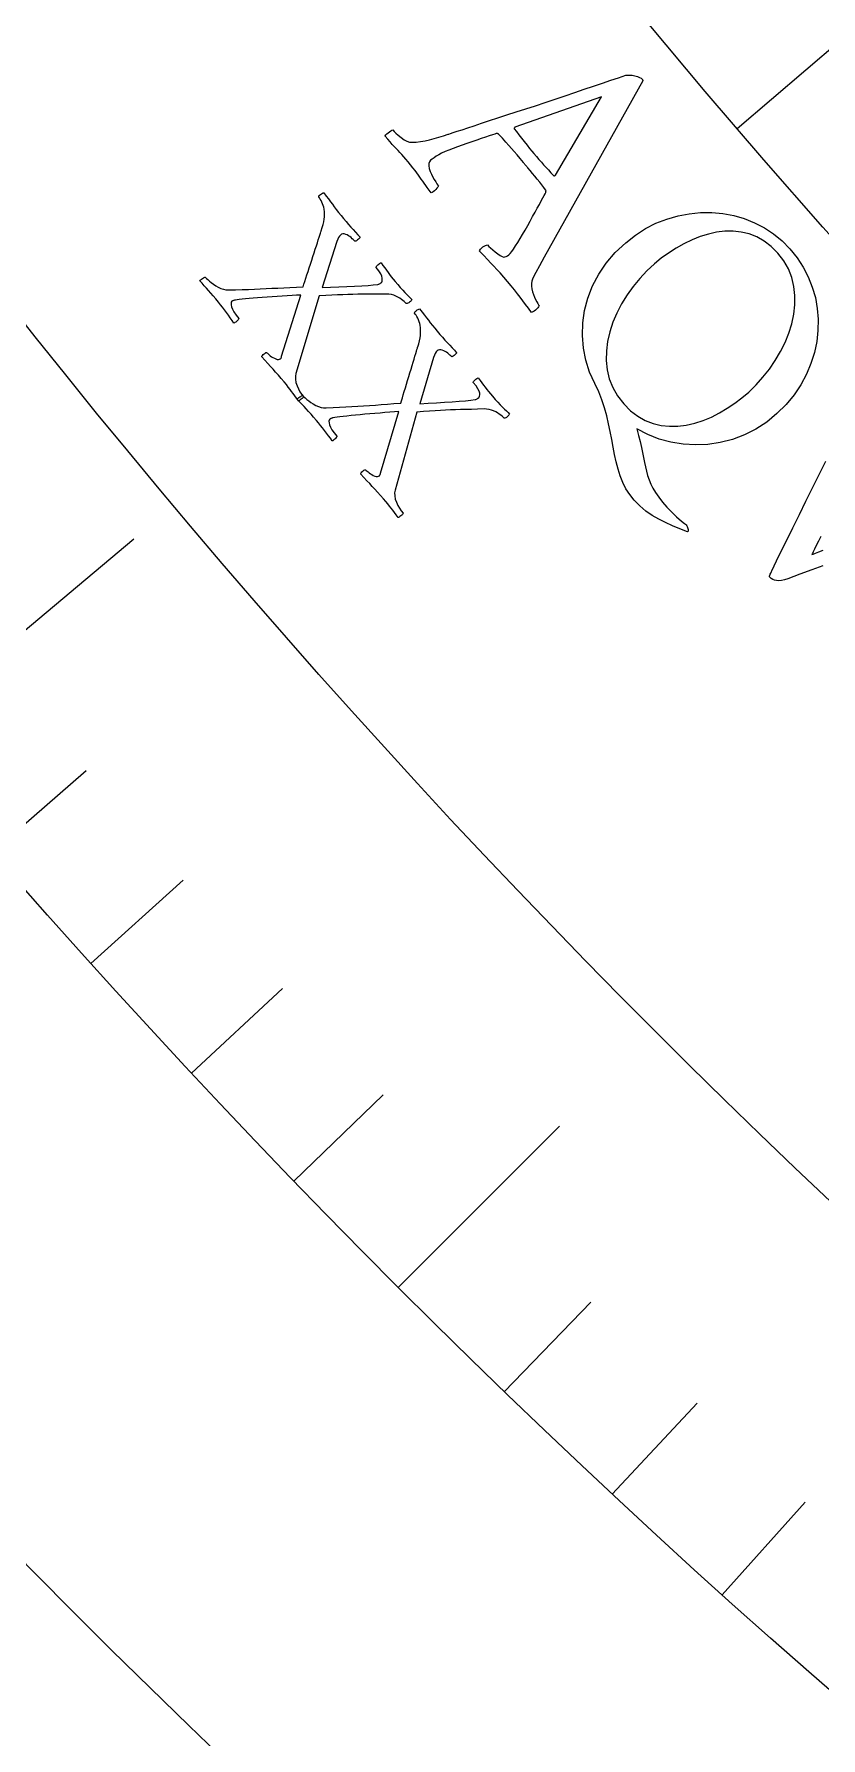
# Model space of a CAD drawing. Header units: millimetres. Extents: x -93 to 93, y -93 to 104.
# Drawn here: x -62.77 to -55.04, y -63.62 to -46.89 of the extents above; entities that cross this region are included whole.
import ezdxf

# ---------------------------------------------------------------- set-up
doc = ezdxf.new("R2010")
doc.units = ezdxf.units.MM
for name, color, linetype in [('CUT_OUTER', 1, 'Continuous'), ('ENGRAVE', 7, 'Continuous'), ('ENGRAVE_FINE', 8, 'Continuous'), ('TEXT', 5, 'Continuous')]:
    doc.layers.add(name, color=color, linetype=linetype)

msp = doc.modelspace()

# ---------------------------------------------------------------- linework, layer by layer
at = {"layer": 'CUT_OUTER'}
msp.add_arc((-0.0002, -0.0002), 92.4998, 179.658282, 0.243527, dxfattribs=at)
at = {"layer": 'ENGRAVE'}
for points in [[(-64.1275, -53.8094), (-61.7891, -51.8472)], [(-59.1937, -59.1937), (-57.6108, -57.6108)]]:
    msp.add_lwpolyline(points, dxfattribs=at)
for radius in [90.65, 90.65, 88.2219, 83.7125, 83.7125, 80.1513, 73.5375, 73.5375, 69.6525, 62.4375, 62.4375]:
    msp.add_circle((0, 0), radius, dxfattribs=at)
at = {"layer": 'ENGRAVE_FINE'}
for points in [[(-55.8664, -47.8196), (-54.8545, -46.9534)], [(-63.1786, -54.9203), (-62.2571, -54.1193)], [(-62.2105, -56.0146), (-61.3031, -55.1976)], [(-61.2234, -57.0918), (-60.3305, -56.2591)], [(-60.2177, -58.1516), (-59.3394, -57.3034)], [(-58.1516, -60.2177), (-57.3034, -59.3394)], [(-57.0918, -61.2234), (-56.2591, -60.3305)], [(-56.0146, -62.2105), (-55.1976, -61.3031)]]:
    msp.add_lwpolyline(points, dxfattribs=at)
at = {"layer": 'TEXT'}
for points in [[(-58.7032, -47.8748), (-58.6977, -47.873), (-58.6811, -47.8676), (-58.6533, -47.8586), (-58.6145, -47.846), (-58.5662, -47.8302), (-58.5101, -47.8117), (-58.4461, -47.7906), (-58.3744, -47.7666), (-58.2965, -47.7408), (-58.2141, -47.7137), (-58.1272, -47.6855), (-58.0358, -47.656), (-57.9416, -47.6255), (-57.8463, -47.5943), (-57.7499, -47.5624), (-57.6523, -47.5296), (-57.5552, -47.4969), (-57.4601, -47.4648), (-57.367, -47.4334), (-57.2759, -47.4027), (-57.1885, -47.3732), (-57.1065, -47.3456), (-57.0299, -47.3198), (-56.9586, -47.2959), (-56.9416, -47.2934), (-56.9212, -47.2936), (-56.8976, -47.2964), (-56.8706, -47.3018), (-56.8445, -47.3088), (-56.8237, -47.3165), (-56.8081, -47.3248), (-56.7977, -47.3338), (-56.7958, -47.3363), (-56.7944, -47.3384), (-56.7937, -47.3402), (-56.7935, -47.3416), (-56.7935, -47.3432), (-56.7933, -47.3454), (-56.7928, -47.3482), (-56.792, -47.3517), (-57.7593, -49.0809), (-57.8063, -49.1667), (-57.8411, -49.2312), (-57.8639, -49.2743), (-57.8746, -49.296), (-57.8818, -49.3167), (-57.8852, -49.3397), (-57.8848, -49.3651), (-57.8807, -49.3928), (-57.8739, -49.4211), (-57.8656, -49.4481), (-57.8557, -49.4738), (-57.8444, -49.4982), (-57.8332, -49.5197), (-57.8238, -49.5365), (-57.8164, -49.5488), (-57.8108, -49.5566), (-57.8145, -49.5677), (-57.8215, -49.5788), (-57.8319, -49.5897), (-57.8456, -49.6005), (-57.8594, -49.6101), (-57.8705, -49.6172), (-57.8786, -49.6218), (-57.8839, -49.624), (-57.9142, -49.5833), (-57.9429, -49.5448), (-57.97, -49.5085), (-57.9955, -49.4743), (-58.0218, -49.44), (-58.0511, -49.4029), (-58.0836, -49.3632), (-58.1191, -49.3209), (-58.1571, -49.2766), (-58.1922, -49.2367), (-58.2245, -49.2011), (-58.2539, -49.1698), (-58.2837, -49.1389), (-58.3169, -49.1041), (-58.3536, -49.0655), (-58.3938, -49.023), (-58.3913, -49.0129), (-58.3854, -49.0026), (-58.3763, -48.9921), (-58.3637, -48.9815), (-58.3501, -48.9722), (-58.3375, -48.9658), (-58.3259, -48.9624), (-58.3153, -48.9618), (-58.3029, -48.9754), (-58.2865, -48.9913), (-58.2659, -49.0097), (-58.2413, -49.0305), (-58.216, -49.0501), (-58.1933, -49.0648), (-58.1731, -49.0748), (-58.1556, -49.0799), (-58.1451, -49.0792), (-58.1338, -49.0755), (-58.1215, -49.0686), (-58.1084, -49.0587), (-58.095, -49.0455), (-58.0793, -49.0265), (-58.0611, -49.0017), (-58.0406, -48.9711), (-58.0185, -48.9363), (-57.9955, -48.8987), (-57.9716, -48.8583), (-57.9469, -48.8152), (-57.9219, -48.7709), (-57.8975, -48.7271), (-57.8735, -48.6837), (-57.85, -48.6407), (-57.8278, -48.5999), (-57.8077, -48.5628), (-57.7896, -48.5295), (-57.7735, -48.5), (-57.7603, -48.4758), (-57.7509, -48.4585), (-57.7453, -48.4481), (-57.7434, -48.4447), (-57.7434, -48.444), (-57.7432, -48.4422), (-57.7429, -48.439), (-57.7425, -48.4347), (-57.7424, -48.43), (-57.743, -48.4258), (-57.7443, -48.4223), (-57.7462, -48.4193), (-57.7631, -48.3967), (-57.7822, -48.3721), (-57.8037, -48.3454), (-57.8276, -48.3165), (-57.8521, -48.2871), (-57.8758, -48.2588), (-57.8986, -48.2314), (-57.9205, -48.205), (-57.9262, -48.1982), (-57.9318, -48.1914), (-57.9375, -48.1846), (-57.9432, -48.1778), (-57.9487, -48.1712), (-57.9539, -48.1649), (-57.9589, -48.1589), (-57.9635, -48.1533), (-57.9963, -48.114), (-58.0266, -48.078), (-58.0546, -48.0451), (-58.0801, -48.0154), (-58.1064, -47.9855), (-58.1366, -47.9519), (-58.1707, -47.9145), (-58.2086, -47.8735), (-58.2101, -47.8722), (-58.2125, -47.871), (-58.2156, -47.8698), (-58.2195, -47.8687), (-58.2232, -47.8678), (-58.2259, -47.8671), (-58.2276, -47.8667), (-58.2281, -47.8666), (-58.2326, -47.8681), (-58.246, -47.8728), (-58.2684, -47.8804), (-58.2998, -47.8912), (-58.3374, -47.904), (-58.3784, -47.9178), (-58.4229, -47.9328), (-58.4707, -47.9488), (-58.5194, -47.9653), (-58.5661, -47.9816), (-58.6109, -47.9977), (-58.6539, -48.0138), (-58.6961, -48.0295), (-58.7337, -48.0452), (-58.7668, -48.0608), (-58.7953, -48.0765), (-58.8199, -48.0916), (-58.8414, -48.1056), (-58.8598, -48.1185), (-58.8751, -48.1303), (-58.8873, -48.1447), (-58.8935, -48.1632), (-58.8938, -48.1858), (-58.8882, -48.2125), (-58.8786, -48.2408), (-58.8672, -48.2682), (-58.854, -48.2946), (-58.8389, -48.3201), (-58.8244, -48.3427), (-58.8127, -48.3605), (-58.8038, -48.3733), (-58.7978, -48.3813), (-58.7999, -48.3873), (-58.8052, -48.3954), (-58.8136, -48.4056), (-58.8253, -48.4178), (-58.838, -48.4297), (-58.8497, -48.4391), (-58.8604, -48.4458), (-58.8701, -48.45), (-58.8895, -48.4235), (-58.9074, -48.399), (-58.9237, -48.3763), (-58.9385, -48.3555), (-58.9525, -48.3357), (-58.9664, -48.3159), (-58.9804, -48.2961), (-58.9943, -48.2762), (-59.0096, -48.2551), (-59.0277, -48.2312), (-59.0484, -48.2047), (-59.072, -48.1755), (-59.0961, -48.1463), (-59.1185, -48.1199), (-59.1393, -48.0961), (-59.1584, -48.075), (-59.1767, -48.0553), (-59.195, -48.0355), (-59.2133, -48.0158), (-59.2316, -47.996), (-59.251, -47.9749), (-59.2727, -47.9509), (-59.2966, -47.9242), (-59.3227, -47.8947), (-59.3205, -47.8888), (-59.3147, -47.8813), (-59.3055, -47.8721), (-59.2927, -47.8612), (-59.2789, -47.8506), (-59.2664, -47.8422), (-59.2552, -47.8361), (-59.2454, -47.8322), (-59.2327, -47.8463), (-59.215, -47.8634), (-59.1922, -47.8837), (-59.1644, -47.907), (-59.135, -47.9286), (-59.1079, -47.9435), (-59.083, -47.9519), (-59.0602, -47.9537), (-59.017, -47.9519), (-58.9735, -47.9471), (-58.9297, -47.9396), (-58.8857, -47.9292), (-58.8411, -47.9169), (-58.7959, -47.9038), (-58.7499, -47.8897), (-58.7032, -47.8748)], [(-57.1978, -47.5081), (-58.0483, -47.8057), (-58.0486, -47.8061), (-58.0494, -47.8072), (-58.0507, -47.809), (-58.0526, -47.8116), (-58.0544, -47.8143), (-58.0554, -47.8167), (-58.0555, -47.8186), (-58.0548, -47.8202), (-58.0336, -47.8484), (-58.0102, -47.8791), (-57.9845, -47.9121), (-57.9565, -47.9476), (-57.9287, -47.9824), (-57.9037, -48.0134), (-57.8815, -48.0408), (-57.862, -48.0644), (-57.8365, -48.0947), (-57.8119, -48.1232), (-57.7882, -48.1499), (-57.7654, -48.1748), (-57.7426, -48.1994), (-57.7188, -48.2251), (-57.694, -48.252), (-57.6682, -48.2801), (-57.6657, -48.2822), (-57.6628, -48.2831), (-57.6595, -48.2827), (-57.6557, -48.2812), (-57.6523, -48.2793), (-57.6498, -48.2779), (-57.6483, -48.2771), (-57.6478, -48.2768)], [(-59.7543, -48.6722), (-59.7289, -48.703), (-59.7042, -48.7323), (-59.6803, -48.7599), (-59.6571, -48.7859), (-59.6343, -48.8111), (-59.6119, -48.8361), (-59.5897, -48.861), (-59.5679, -48.8857), (-59.5711, -48.8909), (-59.5764, -48.8971), (-59.5838, -48.9043), (-59.5934, -48.9126), (-59.6031, -48.9198), (-59.6108, -48.9239), (-59.6166, -48.925), (-59.6205, -48.923), (-59.6264, -48.9164), (-59.6342, -48.9086), (-59.6437, -48.8998), (-59.6551, -48.8898), (-59.6677, -48.88), (-59.6808, -48.8712), (-59.6944, -48.8637), (-59.7085, -48.8573), (-59.7225, -48.8534), (-59.7359, -48.8533), (-59.7485, -48.857), (-59.7604, -48.8646), (-59.7699, -48.8745), (-59.7788, -48.8884), (-59.7871, -48.9062), (-59.7947, -48.9279), (-59.9404, -49.3805), (-59.8572, -49.3764), (-59.7764, -49.3725), (-59.6979, -49.369), (-59.6217, -49.3658), (-59.5512, -49.3625), (-59.4898, -49.3584), (-59.4375, -49.3538), (-59.3943, -49.3485), (-59.3879, -49.3472), (-59.382, -49.3453), (-59.3765, -49.3429), (-59.3715, -49.34), (-59.3672, -49.337), (-59.3639, -49.3347), (-59.3616, -49.3331), (-59.3602, -49.332), (-59.3549, -49.3254), (-59.3513, -49.3158), (-59.3495, -49.3032), (-59.3493, -49.2876), (-59.3537, -49.2682), (-59.3653, -49.2441), (-59.3841, -49.2153), (-59.4102, -49.1818), (-59.4101, -49.1778), (-59.4072, -49.1724), (-59.4015, -49.1656), (-59.3931, -49.1574), (-59.3838, -49.1494), (-59.3754, -49.1431), (-59.3681, -49.1386), (-59.3617, -49.1358), (-59.3431, -49.1619), (-59.3255, -49.1864), (-59.3089, -49.2094), (-59.2934, -49.2308), (-59.2779, -49.2519), (-59.2612, -49.2737), (-59.2433, -49.2961), (-59.2243, -49.3193), (-59.1976, -49.3509), (-59.1727, -49.3795), (-59.1494, -49.4051), (-59.1279, -49.4278), (-59.1081, -49.448), (-59.0902, -49.4665), (-59.0742, -49.4832), (-59.06, -49.4981), (-59.0629, -49.5031), (-59.0673, -49.509), (-59.0734, -49.5157), (-59.081, -49.5231), (-59.0894, -49.5298), (-59.0977, -49.5345), (-59.1059, -49.537), (-59.114, -49.5374), (-59.1182, -49.5329), (-59.1251, -49.5264), (-59.1346, -49.5178), (-59.1468, -49.5072), (-59.1612, -49.4958), (-59.1775, -49.4848), (-59.1957, -49.4743), (-59.2157, -49.4642), (-59.2373, -49.4555), (-59.2601, -49.4491), (-59.2841, -49.4451), (-59.3094, -49.4433), (-59.3738, -49.4441), (-59.4339, -49.4446), (-59.4896, -49.445), (-59.541, -49.4452), (-59.5901, -49.4456), (-59.6392, -49.4465), (-59.6883, -49.4478), (-59.7373, -49.4496), (-59.7885, -49.4519), (-59.8443, -49.4545), (-59.9046, -49.4575), (-59.9695, -49.4608), (-60.1973, -50.2226), (-60.2028, -50.251), (-60.2028, -50.2805), (-60.1974, -50.3111), (-60.1866, -50.3429), (-60.1725, -50.3738), (-60.1574, -50.4019), (-60.1412, -50.4273), (-60.1239, -50.4499), (-60.1263, -50.4558), (-60.1309, -50.4622), (-60.1376, -50.4691), (-60.1466, -50.4765), (-60.1557, -50.4833), (-60.1629, -50.4883), (-60.1682, -50.4916), (-60.1717, -50.4931), (-60.1908, -50.4668), (-60.2085, -50.4425), (-60.2248, -50.42), (-60.2397, -50.3993), (-60.2549, -50.3788), (-60.2722, -50.3565), (-60.2914, -50.3325), (-60.3126, -50.3067), (-60.3421, -50.2717), (-60.37, -50.2392), (-60.3963, -50.2093), (-60.4209, -50.182), (-60.4458, -50.1549), (-60.4726, -50.1255), (-60.5016, -50.0938), (-60.5325, -50.0599), (-60.5306, -50.0532), (-60.5263, -50.0458), (-60.5194, -50.0379), (-60.5101, -50.0294), (-60.5004, -50.0221), (-60.4926, -50.018), (-60.4868, -50.0169), (-60.4829, -50.0189), (-60.4775, -50.0248), (-60.47, -50.0318), (-60.4605, -50.04), (-60.4489, -50.0492), (-60.4361, -50.0585), (-60.4227, -50.0669), (-60.4089, -50.0742), (-60.3946, -50.0806), (-60.3808, -50.0849), (-60.3687, -50.0861), (-60.3583, -50.0842), (-60.3495, -50.0792), (-60.3477, -50.0774), (-60.3458, -50.075), (-60.3439, -50.072), (-60.342, -50.0684), (-60.3402, -50.0646), (-60.3388, -50.061), (-60.3379, -50.0575), (-60.3374, -50.0542), (-60.148, -49.4536), (-60.1908, -49.4555), (-60.2356, -49.4578), (-60.2826, -49.4605), (-60.3316, -49.4635), (-60.3814, -49.4668), (-60.4306, -49.47), (-60.4792, -49.4734), (-60.5272, -49.4767), (-60.5734, -49.4801), (-60.6165, -49.4836), (-60.6566, -49.4871), (-60.6937, -49.4908), (-60.7264, -49.4943), (-60.7536, -49.4973), (-60.7752, -49.4998), (-60.7913, -49.5019), (-60.7941, -49.5026), (-60.7975, -49.5033), (-60.8016, -49.5042), (-60.8063, -49.5053), (-60.8113, -49.5067), (-60.8161, -49.5088), (-60.8207, -49.5115), (-60.8253, -49.5148), (-60.8316, -49.5231), (-60.8344, -49.5349), (-60.8339, -49.5502), (-60.8299, -49.5691), (-60.8211, -49.5918), (-60.8064, -49.6184), (-60.7855, -49.6491), (-60.7586, -49.6837), (-60.7609, -49.6897), (-60.7653, -49.6963), (-60.7717, -49.7037), (-60.7801, -49.7118), (-60.7888, -49.7191), (-60.7959, -49.7243), (-60.8014, -49.7273), (-60.8055, -49.728), (-60.8236, -49.7024), (-60.842, -49.6766), (-60.8606, -49.6506), (-60.8796, -49.6245), (-60.8988, -49.5986), (-60.9181, -49.5732), (-60.9375, -49.5482), (-60.9571, -49.5238), (-60.9839, -49.4911), (-61.0091, -49.4611), (-61.0326, -49.4339), (-61.0544, -49.4093), (-61.0755, -49.386), (-61.0972, -49.3623), (-61.1193, -49.3382), (-61.1419, -49.3138), (-61.138, -49.3082), (-61.1321, -49.3025), (-61.1245, -49.2966), (-61.1149, -49.2905), (-61.1054, -49.285), (-61.0979, -49.2809), (-61.0924, -49.2782), (-61.0889, -49.277), (-61.0842, -49.2821), (-61.0756, -49.2903), (-61.0633, -49.3016), (-61.0472, -49.3159), (-61.0282, -49.3316), (-61.0074, -49.3468), (-60.9847, -49.3617), (-60.9601, -49.3761), (-60.9346, -49.3884), (-60.9095, -49.397), (-60.8845, -49.4019), (-60.8598, -49.4031), (-60.7916, -49.4014), (-60.7265, -49.3995), (-60.6645, -49.3974), (-60.6056, -49.3952), (-60.5481, -49.3928), (-60.4907, -49.3901), (-60.4333, -49.3872), (-60.3759, -49.3841), (-60.3172, -49.3808), (-60.2561, -49.3776), (-60.1926, -49.3743), (-60.1267, -49.371), (-60.1183, -49.3466), (-60.1093, -49.3193), (-60.0995, -49.289), (-60.089, -49.2557), (-60.0779, -49.2206), (-60.0665, -49.1849), (-60.0546, -49.1485), (-60.0424, -49.1114), (-60.0302, -49.0745), (-60.0186, -49.0389), (-60.0074, -49.0044), (-59.9968, -48.9711), (-59.9869, -48.9398), (-59.9779, -48.9116), (-59.9698, -48.8862), (-59.9627, -48.8639), (-59.9568, -48.8456), (-59.9526, -48.8326), (-59.9501, -48.8248), (-59.9492, -48.8222), (-59.9387, -48.7904), (-59.9302, -48.7609), (-59.924, -48.7338), (-59.9199, -48.7089), (-59.9178, -48.685), (-59.9172, -48.6603), (-59.9184, -48.635), (-59.9211, -48.609), (-59.9241, -48.5918), (-59.9287, -48.5746), (-59.9349, -48.5575), (-59.9428, -48.5404), (-59.9511, -48.5245), (-59.9589, -48.5108), (-59.9662, -48.4995), (-59.9729, -48.4904), (-59.9741, -48.4862), (-59.9718, -48.4807), (-59.9662, -48.474), (-59.9572, -48.466), (-59.947, -48.4585), (-59.9379, -48.4533), (-59.9298, -48.4505), (-59.9229, -48.4499), (-59.8991, -48.4813), (-59.8773, -48.5104), (-59.8575, -48.5372), (-59.8396, -48.5619), (-59.8216, -48.5864), (-59.8014, -48.613), (-59.779, -48.6416), (-59.7543, -48.6722)], [(-55.3475, -49.0003), (-55.2776, -49.0871), (-55.2178, -49.1784), (-55.1679, -49.2743), (-55.128, -49.3749), (-55.0983, -49.4787), (-55.0791, -49.5841), (-55.0704, -49.6914), (-55.0723, -49.8004), (-55.0847, -49.9097), (-55.1076, -50.0179), (-55.1411, -50.125), (-55.1851, -50.2309), (-55.2402, -50.3341), (-55.3069, -50.4327), (-55.3851, -50.5269), (-55.4751, -50.6165), (-55.5761, -50.6997), (-55.6825, -50.7698), (-55.7942, -50.8267), (-55.9114, -50.8704), (-56.0316, -50.9012), (-56.1524, -50.9193), (-56.2738, -50.9249), (-56.3957, -50.9177), (-56.5159, -50.8981), (-56.6318, -50.8664), (-56.7436, -50.8226), (-56.851, -50.7667), (-56.8331, -50.8314), (-56.8177, -50.8919), (-56.8049, -50.9481), (-56.7946, -51), (-56.7855, -51.0488), (-56.7762, -51.0956), (-56.7665, -51.1403), (-56.7565, -51.183), (-56.7449, -51.2247), (-56.7303, -51.2664), (-56.7127, -51.3081), (-56.692, -51.3498), (-56.6668, -51.3926), (-56.6357, -51.4376), (-56.5986, -51.4848), (-56.5556, -51.5342), (-56.5218, -51.5705), (-56.4906, -51.6021), (-56.4621, -51.6292), (-56.4363, -51.6517), (-56.4139, -51.6701), (-56.3958, -51.6847), (-56.382, -51.6957), (-56.3725, -51.7029), (-56.3667, -51.7099), (-56.3613, -51.7177), (-56.3565, -51.7262), (-56.3522, -51.7355), (-56.3488, -51.7448), (-56.3468, -51.7532), (-56.3462, -51.7607), (-56.347, -51.7674), (-56.3475, -51.7699), (-56.3485, -51.7724), (-56.3502, -51.7748), (-56.3525, -51.7773), (-56.4273, -51.7488), (-56.4995, -51.7187), (-56.5691, -51.6871), (-56.6362, -51.654), (-56.7005, -51.6168), (-56.762, -51.5731), (-56.8207, -51.5228), (-56.8766, -51.466), (-56.9205, -51.412), (-56.9581, -51.3545), (-56.9893, -51.2933), (-57.0141, -51.2286), (-57.0347, -51.161), (-57.0532, -51.0913), (-57.0696, -51.0196), (-57.0839, -50.9457), (-57.0977, -50.8703), (-57.1127, -50.7939), (-57.1288, -50.7165), (-57.146, -50.6381), (-57.1666, -50.5592), (-57.193, -50.4804), (-57.2251, -50.4017), (-57.263, -50.323), (-57.314, -50.21), (-57.3514, -50.0935), (-57.3753, -49.9738), (-57.3857, -49.8508), (-57.3821, -49.7269), (-57.3643, -49.6044), (-57.3321, -49.4834), (-57.2857, -49.3639), (-57.2253, -49.2483), (-57.1508, -49.1389), (-57.0625, -49.0359), (-56.9603, -48.9391), (-56.8653, -48.8647), (-56.7662, -48.8013), (-56.663, -48.7488), (-56.5557, -48.7071), (-56.4462, -48.6759), (-56.3364, -48.6549), (-56.2262, -48.6441), (-56.1156, -48.6435), (-56.0062, -48.653), (-55.8996, -48.6728), (-55.7957, -48.7029), (-55.6944, -48.7432), (-55.5978, -48.7933), (-55.5078, -48.8528), (-55.4244, -48.9218), (-55.3475, -49.0003)], [(-55.4675, -49.0415), (-55.5326, -48.976), (-55.6011, -48.9228), (-55.6733, -48.8819), (-55.7489, -48.8534), (-55.8269, -48.8356), (-55.906, -48.8269), (-55.986, -48.8275), (-56.0672, -48.8372), (-56.1485, -48.855), (-56.2291, -48.8797), (-56.3091, -48.9112), (-56.3883, -48.9495), (-56.4656, -48.9932), (-56.5396, -49.0407), (-56.6103, -49.0919), (-56.6777, -49.147), (-56.7518, -49.2158), (-56.8213, -49.2897), (-56.8861, -49.3686), (-56.9462, -49.4525), (-57.0001, -49.54), (-57.0464, -49.6295), (-57.085, -49.721), (-57.1159, -49.8145), (-57.1379, -49.9087), (-57.1497, -50.002), (-57.1511, -50.0944), (-57.1423, -50.1861), (-57.1217, -50.2754), (-57.0876, -50.3611), (-57.04, -50.4431), (-56.9791, -50.5213), (-56.9121, -50.5886), (-56.8416, -50.6432), (-56.7678, -50.6852), (-56.6906, -50.7144), (-56.6111, -50.7326), (-56.5303, -50.741), (-56.4482, -50.7399), (-56.3649, -50.7291), (-56.2817, -50.71), (-56.1997, -50.6838), (-56.1189, -50.6506), (-56.0394, -50.6103), (-55.9623, -50.5647), (-55.8888, -50.5155), (-55.8189, -50.4625), (-55.7526, -50.406), (-55.68, -50.3358), (-55.6123, -50.2608), (-55.5494, -50.181), (-55.4914, -50.0965), (-55.4397, -50.0088), (-55.3956, -49.9191), (-55.3591, -49.8277), (-55.3302, -49.7344), (-55.31, -49.6408), (-55.2996, -49.5485), (-55.299, -49.4576), (-55.3081, -49.3679), (-55.3286, -49.2807), (-55.362, -49.1973), (-55.4083, -49.1176), (-55.4675, -49.0415)], [(-58.81, -49.8091), (-58.784, -49.8394), (-58.7588, -49.8682), (-58.7343, -49.8953), (-58.7106, -49.9209), (-58.6874, -49.9456), (-58.6645, -49.9702), (-58.6419, -49.9947), (-58.6195, -50.019), (-58.6226, -50.0242), (-58.6278, -50.0305), (-58.6351, -50.0379), (-58.6445, -50.0463), (-58.6541, -50.0537), (-58.6617, -50.058), (-58.6675, -50.0592), (-58.6714, -50.0573), (-58.6775, -50.0507), (-58.6854, -50.0431), (-58.6951, -50.0345), (-58.7067, -50.0248), (-58.7194, -50.0151), (-58.7326, -50.0067), (-58.7464, -49.9994), (-58.7607, -49.9933), (-58.7748, -49.9896), (-58.7881, -49.9898), (-58.8007, -49.9938), (-58.8124, -50.0015), (-58.8217, -50.0117), (-58.8303, -50.0257), (-58.8383, -50.0436), (-58.8455, -50.0655), (-58.9824, -50.5208), (-58.8994, -50.5151), (-58.8187, -50.5097), (-58.7403, -50.5047), (-58.6641, -50.5), (-58.5937, -50.4953), (-58.5324, -50.4901), (-58.4802, -50.4845), (-58.4371, -50.4784), (-58.4307, -50.4769), (-58.4249, -50.4749), (-58.4194, -50.4724), (-58.4145, -50.4694), (-58.4103, -50.4664), (-58.407, -50.464), (-58.4047, -50.4623), (-58.4033, -50.4612), (-58.3981, -50.4545), (-58.3947, -50.4448), (-58.3931, -50.4322), (-58.3933, -50.4166), (-58.398, -50.3972), (-58.4101, -50.3734), (-58.4295, -50.345), (-58.4562, -50.312), (-58.4561, -50.308), (-58.4534, -50.3025), (-58.4478, -50.2956), (-58.4396, -50.2872), (-58.4304, -50.2791), (-58.4222, -50.2727), (-58.4149, -50.268), (-58.4086, -50.2651), (-58.3895, -50.2908), (-58.3714, -50.3149), (-58.3544, -50.3376), (-58.3385, -50.3588), (-58.3225, -50.3795), (-58.3054, -50.401), (-58.2872, -50.4231), (-58.2677, -50.4459), (-58.2404, -50.477), (-58.2149, -50.5051), (-58.1911, -50.5303), (-58.1692, -50.5525), (-58.1491, -50.5723), (-58.1308, -50.5905), (-58.1145, -50.6068), (-58.1, -50.6215), (-58.1028, -50.6266), (-58.1071, -50.6326), (-58.113, -50.6393), (-58.1205, -50.6469), (-58.1288, -50.6538), (-58.137, -50.6586), (-58.1451, -50.6613), (-58.1532, -50.6618), (-58.1575, -50.6574), (-58.1645, -50.651), (-58.1742, -50.6426), (-58.1866, -50.6322), (-58.2012, -50.6211), (-58.2177, -50.6105), (-58.2361, -50.6003), (-58.2563, -50.5906), (-58.278, -50.5823), (-58.3009, -50.5764), (-58.3251, -50.5728), (-58.3504, -50.5715), (-58.4148, -50.5735), (-58.4748, -50.5752), (-58.5305, -50.5767), (-58.5819, -50.5779), (-58.631, -50.5792), (-58.6801, -50.581), (-58.7291, -50.5833), (-58.7781, -50.586), (-58.8293, -50.5893), (-58.885, -50.593), (-58.9452, -50.5971), (-59.01, -50.6017), (-59.2232, -51.3677), (-59.2281, -51.3962), (-59.2276, -51.4257), (-59.2216, -51.4562), (-59.2102, -51.4877), (-59.1955, -51.5184), (-59.1798, -51.5462), (-59.1631, -51.5713), (-59.1454, -51.5936), (-59.1477, -51.5995), (-59.1522, -51.606), (-59.1588, -51.613), (-59.1676, -51.6206), (-59.1766, -51.6275), (-59.1837, -51.6327), (-59.189, -51.6361), (-59.1924, -51.6376), (-59.212, -51.6118), (-59.2301, -51.5877), (-59.2469, -51.5656), (-59.2622, -51.5452), (-59.2778, -51.5249), (-59.2955, -51.503), (-59.3151, -51.4793), (-59.3368, -51.454), (-59.367, -51.4195), (-59.3955, -51.3876), (-59.4224, -51.3582), (-59.4475, -51.3314), (-59.4729, -51.3047), (-59.5003, -51.2759), (-59.5299, -51.2448), (-59.5614, -51.2115), (-59.5597, -51.2047), (-59.5555, -51.1972), (-59.5488, -51.1892), (-59.5396, -51.1805), (-59.5301, -51.1731), (-59.5224, -51.1688), (-59.5166, -51.1676), (-59.5127, -51.1695), (-59.5071, -51.1753), (-59.4995, -51.1822), (-59.4898, -51.1901), (-59.4781, -51.1992), (-59.4651, -51.2082), (-59.4516, -51.2163), (-59.4376, -51.2234), (-59.4231, -51.2295), (-59.4093, -51.2336), (-59.3972, -51.2345), (-59.3868, -51.2324), (-59.3781, -51.2272), (-59.3763, -51.2254), (-59.3745, -51.223), (-59.3727, -51.22), (-59.3708, -51.2163), (-59.3691, -51.2125), (-59.3678, -51.2088), (-59.3669, -51.2053), (-59.3665, -51.202), (-59.1886, -50.5979), (-59.2313, -50.6006), (-59.2762, -50.6038), (-59.323, -50.6073), (-59.372, -50.6113), (-59.4217, -50.6155), (-59.4709, -50.6197), (-59.5194, -50.624), (-59.5673, -50.6282), (-59.6134, -50.6325), (-59.6565, -50.6368), (-59.6965, -50.6412), (-59.7335, -50.6455), (-59.7661, -50.6496), (-59.7933, -50.6532), (-59.8148, -50.6561), (-59.8308, -50.6586), (-59.8337, -50.6592), (-59.8371, -50.6601), (-59.8412, -50.6611), (-59.8458, -50.6622), (-59.8508, -50.6637), (-59.8555, -50.6659), (-59.8601, -50.6686), (-59.8646, -50.672), (-59.8707, -50.6804), (-59.8734, -50.6923), (-59.8725, -50.7077), (-59.8682, -50.7265), (-59.859, -50.7489), (-59.8437, -50.7753), (-59.8223, -50.8056), (-59.7947, -50.8397), (-59.7969, -50.8457), (-59.8012, -50.8524), (-59.8075, -50.8599), (-59.8157, -50.8682), (-59.8242, -50.8757), (-59.8312, -50.881), (-59.8367, -50.884), (-59.8407, -50.8849), (-59.8593, -50.8596), (-59.8782, -50.8341), (-59.8974, -50.8085), (-59.9168, -50.7828), (-59.9365, -50.7573), (-59.9563, -50.7322), (-59.9762, -50.7076), (-59.9962, -50.6836), (-60.0237, -50.6514), (-60.0494, -50.6219), (-60.0734, -50.5951), (-60.0957, -50.571), (-60.1173, -50.5481), (-60.1394, -50.5248), (-60.162, -50.5011), (-60.185, -50.4771), (-60.1812, -50.4715), (-60.1755, -50.4657), (-60.1679, -50.4597), (-60.1585, -50.4534), (-60.1491, -50.4477), (-60.1417, -50.4434), (-60.1363, -50.4406), (-60.1328, -50.4393), (-60.1279, -50.4444), (-60.1192, -50.4524), (-60.1066, -50.4634), (-60.0903, -50.4775), (-60.071, -50.4928), (-60.0499, -50.5076), (-60.0269, -50.522), (-60.002, -50.5359), (-59.9764, -50.5478), (-59.951, -50.5559), (-59.926, -50.5604), (-59.9012, -50.5611), (-59.8331, -50.558), (-59.7681, -50.5549), (-59.7061, -50.5516), (-59.6472, -50.5483), (-59.5899, -50.5448), (-59.5325, -50.541), (-59.4752, -50.537), (-59.4178, -50.5328), (-59.3592, -50.5284), (-59.2982, -50.5239), (-59.2348, -50.5194), (-59.1689, -50.5149), (-59.161, -50.4904), (-59.1525, -50.4629), (-59.1433, -50.4324), (-59.1334, -50.3989), (-59.123, -50.3636), (-59.1123, -50.3277), (-59.1011, -50.291), (-59.0896, -50.2537), (-59.0782, -50.2166), (-59.0672, -50.1807), (-59.0567, -50.146), (-59.0467, -50.1125), (-59.0374, -50.0811), (-59.029, -50.0527), (-59.0214, -50.0272), (-59.0146, -50.0047), (-59.0091, -49.9864), (-59.0052, -49.9732), (-59.0028, -49.9654), (-59.002, -49.9628), (-58.992, -49.9308), (-58.9842, -49.9011), (-58.9785, -49.8739), (-58.9749, -49.849), (-58.9732, -49.825), (-58.9731, -49.8003), (-58.9747, -49.775), (-58.978, -49.7491), (-58.9813, -49.732), (-58.9862, -49.7149), (-58.9928, -49.6979), (-59.0009, -49.6809), (-59.0096, -49.6651), (-59.0177, -49.6516), (-59.0252, -49.6404), (-59.032, -49.6315), (-59.0333, -49.6273), (-59.0311, -49.6218), (-59.0256, -49.615), (-59.0168, -49.6068), (-59.0067, -49.5991), (-58.9977, -49.5937), (-58.9897, -49.5907), (-58.9828, -49.5901), (-58.9584, -49.6209), (-58.9361, -49.6496), (-58.9157, -49.6761), (-58.8974, -49.7004), (-58.8789, -49.7246), (-58.8582, -49.7508), (-58.8353, -49.7789), (-58.81, -49.8091)]]:
    msp.add_lwpolyline(points, close=True, dxfattribs=at)
for points in [[(-55.0254, -52.1107), (-55.1343, -52.1518), (-55.249, -52.1946), (-55.3695, -52.239), (-55.4022, -52.2496), (-55.4314, -52.2561), (-55.4572, -52.2585), (-55.4797, -52.2567), (-55.4993, -52.2517), (-55.5169, -52.2444), (-55.5323, -52.2348), (-55.5456, -52.2229), (-55.5481, -52.2181), (-55.5482, -52.2118), (-55.5458, -52.2037), (-55.5411, -52.194), (-55.5357, -52.184), (-55.5314, -52.1751), (-55.5283, -52.1673), (-55.5263, -52.1605), (-55.4552, -52.0142), (-55.3863, -51.8731), (-55.3196, -51.737), (-55.2551, -51.606), (-55.1914, -51.477), (-55.127, -51.3471), (-55.0619, -51.2161), (-54.9962, -51.0843)], [(-55.0431, -51.8223), (-55.0674, -51.8705), (-55.0888, -51.913), (-55.1065, -51.9481), (-55.1195, -51.9743), (-55.1278, -51.9915), (-55.1315, -51.9997), (-55.1189, -51.9954), (-55.0962, -51.9872), (-55.0636, -51.9751), (-55.021, -51.959)]]:
    msp.add_lwpolyline(points, dxfattribs=at)

doc.saveas('drawing.dxf')
